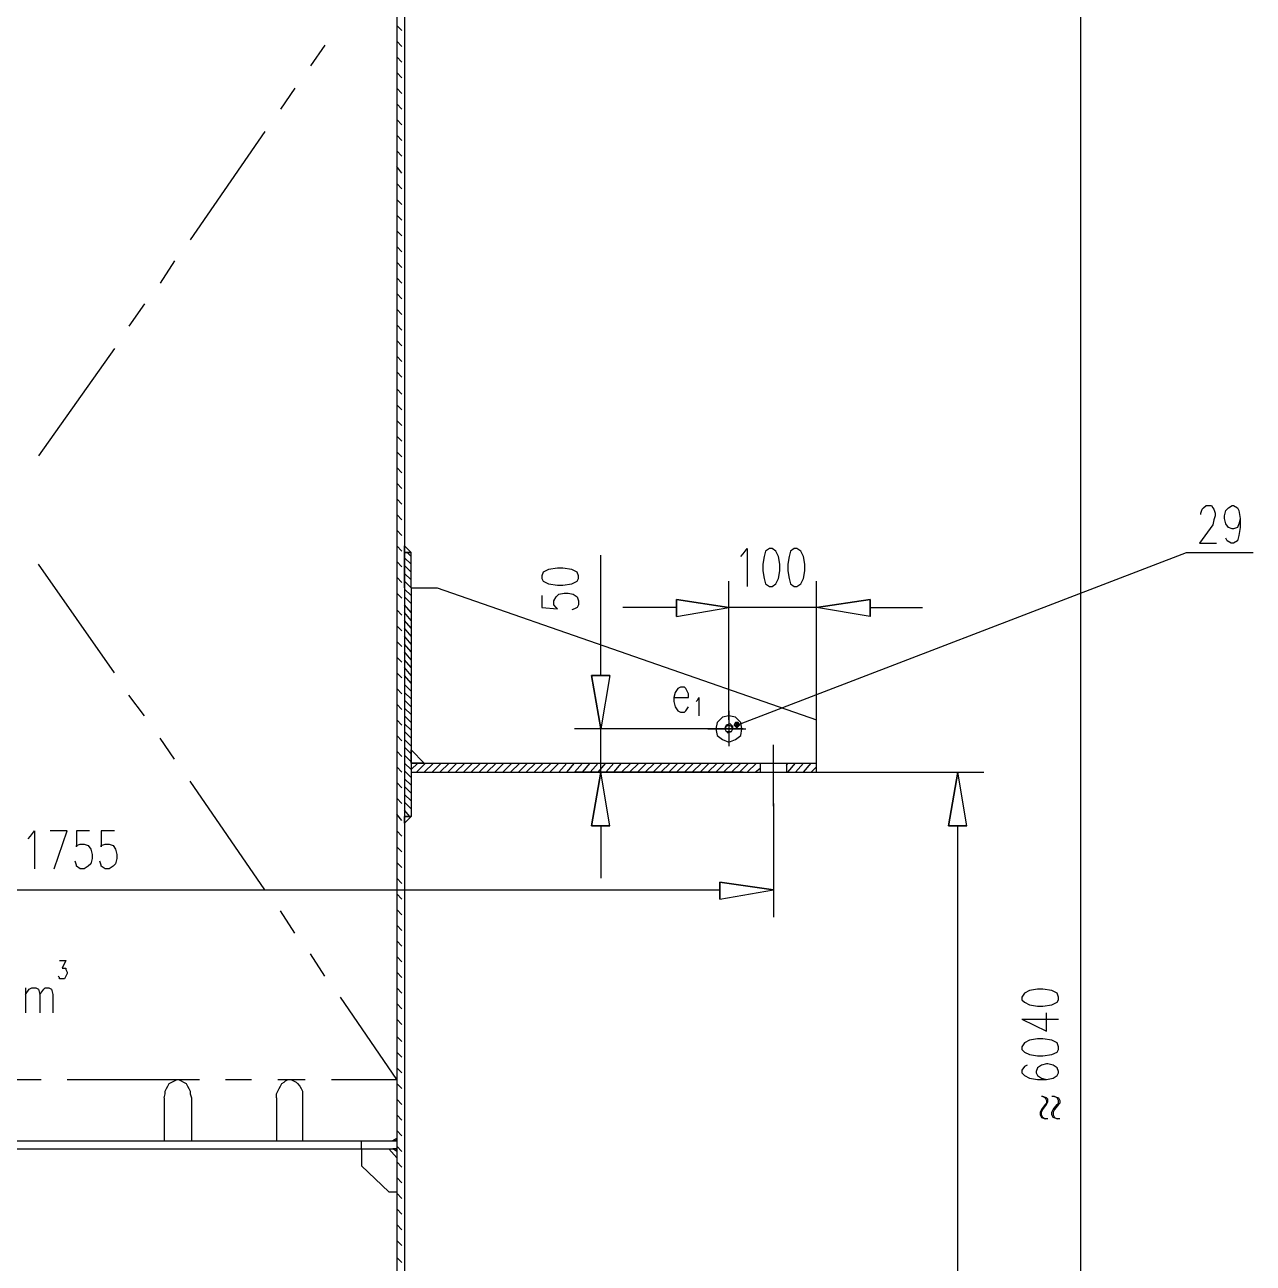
# Model space of a CAD drawing. Extents: x 0.3 to 16.2, y 0.3 to 22.9.
# Drawn here: x 5.762 to 8.893, y 14.075 to 17.232 of the extents above; entities that cross this region are included whole.
import ezdxf

# ---------------------------------------------------------------- set-up
doc = ezdxf.new("R2010")
doc.units = 0
doc.header["$MEASUREMENT"] = 0
doc.linetypes.add('AUSGEZOGEN', pattern=[0])
doc.layers.get('0').update_dxf_attribs({"linetype": 'AUSGEZOGEN'})

msp = doc.modelspace()

# ---------------------------------------------------------------- linework, layer by layer
for points in [[(8.4533, 21.2333), (8.4533, 7.9667)], [(6.71, 19.26), (6.71, 13.4)], [(6.73, 18.39), (6.73, 13.41)], [(6.7233, 17.2167), (6.71, 17.23)], [(6.5267, 17.18), (6.49, 17.1267)], [(6.7233, 17.1767), (6.71, 17.19)], [(6.7233, 17.1367), (6.71, 17.15)], [(6.7233, 17.0967), (6.71, 17.11)], [(6.45, 17.07), (6.4133, 17.0167)], [(6.7233, 17.0567), (6.71, 17.07)], [(6.7233, 17.0167), (6.71, 17.03)], [(6.7233, 16.9767), (6.71, 16.99)], [(6.3733, 16.96), (6.1833, 16.6833)], [(6.7233, 16.9367), (6.71, 16.95)], [(6.7233, 16.8967), (6.71, 16.91)], [(6.7233, 16.8533), (6.71, 16.87)], [(6.7233, 16.8133), (6.71, 16.8267)], [(6.7233, 16.7733), (6.71, 16.7867)], [(6.7233, 16.7333), (6.71, 16.7467)], [(6.7233, 16.6933), (6.71, 16.7067)], [(6.7233, 16.6533), (6.71, 16.6667)], [(6.1433, 16.63), (6.1067, 16.5733)], [(6.7233, 16.6133), (6.71, 16.6267)], [(6.7233, 16.5733), (6.71, 16.5867)], [(6.7233, 16.5333), (6.71, 16.5467)], [(6.0667, 16.52), (6.0267, 16.4633)], [(6.7233, 16.4933), (6.71, 16.5067)], [(6.7233, 16.4533), (6.71, 16.4667)], [(6.7233, 16.4133), (6.71, 16.4267)], [(5.99, 16.4067), (5.7967, 16.1333)], [(6.7233, 16.3733), (6.71, 16.3867)], [(6.7233, 16.3333), (6.71, 16.3467)], [(6.7233, 16.29), (6.71, 16.3033)], [(6.7233, 16.25), (6.71, 16.2633)], [(6.7233, 16.21), (6.71, 16.2233)], [(6.7233, 16.17), (6.71, 16.1833)], [(6.7233, 16.13), (6.71, 16.1433)], [(6.7233, 16.09), (6.71, 16.1033)], [(6.7233, 16.05), (6.71, 16.0633)], [(6.7233, 16.01), (6.71, 16.0233)], [(8.76, 15.9833), (8.76, 15.9867), (8.76, 15.9867), (8.7633, 15.9967), (8.7633, 15.9967), (8.7667, 16), (8.7667, 16), (8.7733, 16.0067), (8.7733, 16.0067), (8.7867, 16.0067), (8.7867, 16.0067), (8.79, 16), (8.79, 16), (8.7933, 15.9967), (8.7933, 15.9967), (8.7967, 15.9867), (8.7967, 15.9867), (8.7967, 15.98), (8.7967, 15.98), (8.7933, 15.97), (8.7933, 15.97), (8.79, 15.9567), (8.79, 15.9567), (8.7567, 15.91), (8.7567, 15.91), (8.8, 15.91)], [(8.86, 15.9733), (8.8567, 15.96), (8.8567, 15.96), (8.8533, 15.95), (8.8533, 15.95), (8.8433, 15.9467), (8.8433, 15.9467), (8.84, 15.9467), (8.84, 15.9467), (8.83, 15.95), (8.83, 15.95), (8.8233, 15.96), (8.8233, 15.96), (8.82, 15.9733), (8.82, 15.9733), (8.82, 15.98), (8.82, 15.98), (8.8233, 15.9933), (8.8233, 15.9933), (8.83, 16), (8.83, 16), (8.84, 16.0067), (8.84, 16.0067), (8.8433, 16.0067), (8.8433, 16.0067), (8.8533, 16), (8.8533, 16), (8.8567, 15.9933), (8.8567, 15.9933), (8.86, 15.9733), (8.86, 15.9733), (8.86, 15.95), (8.86, 15.95), (8.8567, 15.93), (8.8567, 15.93), (8.8533, 15.9167), (8.8533, 15.9167), (8.8433, 15.91), (8.8433, 15.91), (8.8367, 15.91), (8.8367, 15.91), (8.8267, 15.9167), (8.8267, 15.9167), (8.8233, 15.9233)], [(6.7233, 15.97), (6.71, 15.9833)], [(6.7233, 15.93), (6.71, 15.9433)], [(6.7233, 15.89), (6.71, 15.9033)], [(6.73, 15.9033), (6.73, 15.8867), (6.73, 15.9033), (6.73, 15.8867), (6.7467, 15.8867), (6.73, 15.9033), (6.7467, 15.8867), (6.73, 15.9033), (6.73, 15.9033)], [(6.73, 15.9033), (6.7467, 15.8867)], [(6.73, 15.7967), (6.73, 15.8867)], [(6.7467, 15.7967), (6.7467, 15.8867), (6.7467, 15.8867), (6.73, 15.8867)], [(6.73, 15.8867), (6.7467, 15.8867), (6.73, 15.8867), (6.7467, 15.8867), (6.73, 15.8867), (6.73, 15.8867)], [(6.7467, 15.8767), (6.7367, 15.8867)], [(7.23, 15.5733), (7.23, 15.88)], [(7.58, 15.4467), (7.5767, 15.4467), (7.5767, 15.4467), (8.7233, 15.8867), (8.7233, 15.8867), (8.8933, 15.8867)], [(7.5867, 15.8767), (7.5933, 15.8833), (7.5933, 15.8833), (7.6033, 15.8967), (7.6033, 15.8967), (7.6033, 15.8)], [(7.66, 15.8967), (7.65, 15.89), (7.65, 15.89), (7.6467, 15.8767), (7.6467, 15.8767), (7.6433, 15.8567), (7.6433, 15.8567), (7.6433, 15.84), (7.6433, 15.84), (7.6467, 15.82), (7.6467, 15.82), (7.65, 15.8067), (7.65, 15.8067), (7.66, 15.8), (7.66, 15.8), (7.6667, 15.8), (7.6667, 15.8), (7.6767, 15.8067), (7.6767, 15.8067), (7.6833, 15.82), (7.6833, 15.82), (7.6867, 15.84), (7.6867, 15.84), (7.6867, 15.8567), (7.6867, 15.8567), (7.6833, 15.8767), (7.6833, 15.8767), (7.6767, 15.89), (7.6767, 15.89), (7.6667, 15.8967), (7.6667, 15.8967), (7.66, 15.8967), (7.66, 15.8967)], [(7.7233, 15.8967), (7.7133, 15.89), (7.7133, 15.89), (7.71, 15.8767), (7.71, 15.8767), (7.7067, 15.8567), (7.7067, 15.8567), (7.7067, 15.84), (7.7067, 15.84), (7.71, 15.82), (7.71, 15.82), (7.7133, 15.8067), (7.7133, 15.8067), (7.7233, 15.8), (7.7233, 15.8), (7.73, 15.8), (7.73, 15.8), (7.74, 15.8067), (7.74, 15.8067), (7.7467, 15.82), (7.7467, 15.82), (7.75, 15.84), (7.75, 15.84), (7.75, 15.8567), (7.75, 15.8567), (7.7467, 15.8767), (7.7467, 15.8767), (7.74, 15.89), (7.74, 15.89), (7.73, 15.8967), (7.73, 15.8967), (7.7233, 15.8967), (7.7233, 15.8967)], [(5.99, 15.58), (5.7967, 15.8567)], [(6.7233, 15.85), (6.71, 15.8633)], [(6.7467, 15.8567), (6.73, 15.8733)], [(6.7467, 15.8367), (6.73, 15.8533)], [(7.08, 15.82), (7.0833, 15.8133), (7.0833, 15.8133), (7.0967, 15.8067), (7.0967, 15.8067), (7.12, 15.8033), (7.12, 15.8033), (7.1333, 15.8033), (7.1333, 15.8033), (7.1567, 15.8067), (7.1567, 15.8067), (7.17, 15.8133), (7.17, 15.8133), (7.1733, 15.82), (7.1733, 15.82), (7.1733, 15.8267), (7.1733, 15.8267), (7.17, 15.8367), (7.17, 15.8367), (7.1567, 15.8433), (7.1567, 15.8433), (7.1333, 15.8467), (7.1333, 15.8467), (7.12, 15.8467), (7.12, 15.8467), (7.0967, 15.8433), (7.0967, 15.8433), (7.0833, 15.8367), (7.0833, 15.8367), (7.08, 15.8267), (7.08, 15.8267), (7.08, 15.82), (7.08, 15.82)], [(6.7233, 15.81), (6.71, 15.8233)], [(6.7467, 15.8167), (6.73, 15.8333)], [(6.7233, 15.77), (6.71, 15.7833)], [(6.7467, 15.7967), (6.73, 15.8133)], [(6.73, 15.7967), (6.73, 15.35)], [(6.7467, 15.7767), (6.73, 15.7933)], [(6.7467, 15.7967), (6.7467, 15.2133)], [(6.7467, 15.7967), (6.8133, 15.7967)], [(6.8133, 15.7967), (7.78, 15.46)], [(7.08, 15.7767), (7.08, 15.7467), (7.08, 15.7467), (7.12, 15.7433), (7.12, 15.7433), (7.1167, 15.7467), (7.1167, 15.7467), (7.11, 15.7533), (7.11, 15.7533), (7.11, 15.7633), (7.11, 15.7633), (7.1167, 15.7733), (7.1167, 15.7733), (7.1233, 15.78), (7.1233, 15.78), (7.1367, 15.7833), (7.1367, 15.7833), (7.1467, 15.7833), (7.1467, 15.7833), (7.16, 15.78), (7.16, 15.78), (7.17, 15.7733), (7.17, 15.7733), (7.1733, 15.7633), (7.1733, 15.7633), (7.1733, 15.7533), (7.1733, 15.7533), (7.17, 15.7467), (7.17, 15.7467), (7.1633, 15.7433), (7.1633, 15.7433), (7.1567, 15.74)], [(7.5567, 15.46), (7.5567, 15.8133)], [(7.78, 15.46), (7.78, 15.8133)], [(6.7467, 15.7567), (6.73, 15.7733)], [(6.7467, 15.7333), (6.73, 15.7533)], [(7.4233, 15.7667), (7.4233, 15.7233), (7.4233, 15.7667), (7.4233, 15.7233), (7.5567, 15.7467), (7.4233, 15.7667), (7.5567, 15.7467), (7.4233, 15.7667), (7.4233, 15.7667)], [(7.9167, 15.7667), (7.9167, 15.7233), (7.9167, 15.7667), (7.9167, 15.7233), (7.78, 15.7467), (7.9167, 15.7667), (7.78, 15.7467), (7.9167, 15.7667), (7.9167, 15.7667)], [(6.7233, 15.7267), (6.71, 15.74)], [(6.7467, 15.7133), (6.73, 15.7333)], [(7.4233, 15.7467), (7.2867, 15.7467)], [(7.78, 15.7467), (7.5567, 15.7467)], [(7.9167, 15.7467), (8.05, 15.7467)], [(6.7233, 15.6867), (6.71, 15.7)], [(6.7467, 15.6933), (6.73, 15.7133)], [(6.7467, 15.6733), (6.73, 15.6933)], [(6.7233, 15.6467), (6.71, 15.66)], [(6.7467, 15.6533), (6.73, 15.6733)], [(6.7467, 15.6333), (6.73, 15.6533)], [(6.7467, 15.6133), (6.73, 15.6333)], [(6.7233, 15.6067), (6.71, 15.62)], [(6.7467, 15.5933), (6.73, 15.6133)], [(6.7233, 15.5667), (6.71, 15.58)], [(6.7467, 15.5733), (6.73, 15.5933)], [(6.7467, 15.5533), (6.73, 15.5733)], [(7.2067, 15.5733), (7.2533, 15.5733), (7.2067, 15.5733), (7.2533, 15.5733), (7.23, 15.4367), (7.2067, 15.5733), (7.23, 15.4367), (7.2067, 15.5733), (7.2067, 15.5733)], [(6.7233, 15.5267), (6.71, 15.54)], [(6.7467, 15.5333), (6.73, 15.55)], [(7.4167, 15.5167), (7.4533, 15.5167), (7.4533, 15.5167), (7.4533, 15.5267), (7.4533, 15.5267), (7.45, 15.5333), (7.45, 15.5333), (7.4467, 15.54), (7.4467, 15.54), (7.4433, 15.5433), (7.4433, 15.5433), (7.4333, 15.5433), (7.4333, 15.5433), (7.4267, 15.54), (7.4267, 15.54), (7.42, 15.53), (7.42, 15.53), (7.4167, 15.5167), (7.4167, 15.5167), (7.4167, 15.5067), (7.4167, 15.5067), (7.42, 15.4933), (7.42, 15.4933), (7.4267, 15.4833), (7.4267, 15.4833), (7.4333, 15.48), (7.4333, 15.48), (7.4433, 15.48), (7.4433, 15.48), (7.4467, 15.4833), (7.4467, 15.4833), (7.4533, 15.4933)], [(6.0667, 15.47), (6.0267, 15.5233)], [(6.7233, 15.4867), (6.71, 15.5)], [(6.7467, 15.5133), (6.73, 15.53)], [(6.7467, 15.4933), (6.73, 15.51)], [(7.4733, 15.5067), (7.4767, 15.51), (7.4767, 15.51), (7.48, 15.5167), (7.48, 15.5167), (7.48, 15.47)], [(6.7467, 15.4733), (6.73, 15.49)], [(6.7467, 15.4533), (6.73, 15.47)], [(7.59, 15.4367), (7.5867, 15.4533), (7.5867, 15.4533), (7.5733, 15.4667), (7.5733, 15.4667), (7.5567, 15.47), (7.5567, 15.47), (7.54, 15.4667), (7.54, 15.4667), (7.5267, 15.4533), (7.5267, 15.4533), (7.5233, 15.4367), (7.5233, 15.4367), (7.5267, 15.42), (7.5267, 15.42), (7.54, 15.41), (7.54, 15.41), (7.5567, 15.4033), (7.5567, 15.4033), (7.5733, 15.41), (7.5733, 15.41), (7.5867, 15.42), (7.5867, 15.42), (7.59, 15.4367), (7.59, 15.4367)], [(7.5567, 15.4833), (7.5567, 15.3933)], [(6.7233, 15.4467), (6.71, 15.46)], [(6.7467, 15.4333), (6.73, 15.45)], [(7.5933, 15.4367), (7.1633, 15.4367)], [(7.23, 15.3267), (7.23, 15.4367)], [(7.5033, 15.4367), (7.6, 15.4367)], [(7.5733, 15.4367), (7.54, 15.4367)], [(7.5533, 15.4267), (7.5633, 15.43), (7.5633, 15.43), (7.5667, 15.4367), (7.5667, 15.4367), (7.5667, 15.4433), (7.5667, 15.4433), (7.56, 15.45), (7.56, 15.45), (7.55, 15.4467), (7.55, 15.4467), (7.5467, 15.44)], [(7.5667, 15.4367), (7.5633, 15.4433), (7.5633, 15.4433), (7.5567, 15.4467), (7.5567, 15.4467), (7.55, 15.4433), (7.55, 15.4433), (7.5467, 15.4367), (7.5467, 15.4367), (7.55, 15.43), (7.55, 15.43), (7.5633, 15.43), (7.5633, 15.43), (7.5667, 15.4367), (7.5667, 15.4367)], [(7.5567, 15.4567), (7.5567, 15.42)], [(7.5733, 15.4533), (7.57, 15.4467), (7.5733, 15.4533), (7.57, 15.4467), (7.5767, 15.4467), (7.5733, 15.4533), (7.5767, 15.4467), (7.5733, 15.4533), (7.5733, 15.4533)], [(7.57, 15.4467), (7.5733, 15.4433), (7.57, 15.4467), (7.5733, 15.4433), (7.5767, 15.4467), (7.57, 15.4467), (7.5767, 15.4467), (7.57, 15.4467), (7.57, 15.4467)], [(7.5767, 15.4533), (7.5733, 15.4533), (7.5767, 15.4533), (7.5733, 15.4533), (7.5767, 15.4467), (7.5767, 15.4533), (7.5767, 15.4467), (7.5767, 15.4533), (7.5767, 15.4533)], [(7.5733, 15.4433), (7.5767, 15.44), (7.5733, 15.4433), (7.5767, 15.44), (7.5767, 15.4467), (7.5733, 15.4433), (7.5767, 15.4467), (7.5733, 15.4433), (7.5733, 15.4433)], [(7.5833, 15.4467), (7.58, 15.4533), (7.5833, 15.4467), (7.58, 15.4533), (7.5767, 15.4467), (7.5833, 15.4467), (7.5767, 15.4467), (7.5833, 15.4467), (7.5833, 15.4467)], [(7.58, 15.4533), (7.5767, 15.4533), (7.58, 15.4533), (7.5767, 15.4533), (7.5767, 15.4467), (7.58, 15.4533), (7.5767, 15.4467), (7.58, 15.4533), (7.58, 15.4533)], [(7.5767, 15.4467), (7.58, 15.4467)], [(7.5767, 15.44), (7.58, 15.4433), (7.5767, 15.44), (7.58, 15.4433), (7.5767, 15.4467), (7.5767, 15.44), (7.5767, 15.4467), (7.5767, 15.44), (7.5767, 15.44)], [(7.58, 15.4433), (7.5833, 15.4467), (7.58, 15.4433), (7.5833, 15.4467), (7.5767, 15.4467), (7.58, 15.4433), (7.5767, 15.4467), (7.58, 15.4433), (7.58, 15.4433)], [(7.78, 15.3267), (7.78, 15.46)], [(6.1433, 15.36), (6.1067, 15.4133)], [(6.7233, 15.4067), (6.71, 15.42)], [(6.7467, 15.4133), (6.73, 15.43)], [(6.7467, 15.3933), (6.73, 15.41)], [(6.7233, 15.3667), (6.71, 15.38)], [(6.7467, 15.3733), (6.73, 15.39)], [(6.7467, 15.35), (6.7467, 15.3833), (6.7467, 15.3833), (6.78, 15.35), (6.78, 15.35), (6.7467, 15.35), (6.7467, 15.35)], [(7.67, 15.24), (7.67, 15.3967)], [(6.7467, 15.3533), (6.73, 15.37)], [(6.7467, 15.3333), (6.73, 15.35)], [(6.73, 15.35), (6.73, 15.3267)], [(6.7467, 15.3333), (6.7633, 15.35)], [(6.7467, 15.35), (7.78, 15.35)], [(6.76, 15.3267), (6.7833, 15.35)], [(6.78, 15.3267), (6.8033, 15.35)], [(6.8, 15.3267), (6.8233, 15.35)], [(6.82, 15.3267), (6.8433, 15.35)], [(6.84, 15.3267), (6.8633, 15.35)], [(6.86, 15.3267), (6.8833, 15.35)], [(6.88, 15.3267), (6.9033, 15.35)], [(6.9, 15.3267), (6.9233, 15.35)], [(6.92, 15.3267), (6.9433, 15.35)], [(6.94, 15.3267), (6.9633, 15.35)], [(6.96, 15.3267), (6.9833, 15.35)], [(6.98, 15.3267), (7.0033, 15.35)], [(7, 15.3267), (7.0233, 15.35)], [(7.02, 15.3267), (7.0433, 15.35)], [(7.04, 15.3267), (7.0633, 15.35)], [(7.06, 15.3267), (7.0833, 15.35)], [(7.08, 15.3267), (7.1033, 15.35)], [(7.1, 15.3267), (7.1233, 15.35)], [(7.1233, 15.3267), (7.1433, 15.35)], [(7.1433, 15.3267), (7.1633, 15.35)], [(7.1633, 15.3267), (7.1833, 15.35)], [(7.1833, 15.3267), (7.2033, 15.35)], [(7.2033, 15.3267), (7.2233, 15.35)], [(7.2233, 15.3267), (7.2433, 15.35)], [(7.2433, 15.3267), (7.2633, 15.35)], [(7.2633, 15.3267), (7.2833, 15.35)], [(7.2833, 15.3267), (7.3067, 15.35)], [(7.3033, 15.3267), (7.3267, 15.35)], [(7.3233, 15.3267), (7.3467, 15.35)], [(7.3433, 15.3267), (7.3667, 15.35)], [(7.3633, 15.3267), (7.3867, 15.35)], [(7.3833, 15.3267), (7.4067, 15.35)], [(7.4033, 15.3267), (7.4267, 15.35)], [(7.4233, 15.3267), (7.4467, 15.35)], [(7.4433, 15.3267), (7.4667, 15.35)], [(7.4633, 15.3267), (7.4867, 15.35)], [(7.4833, 15.3267), (7.5067, 15.35)], [(7.5033, 15.3267), (7.5267, 15.35)], [(7.5233, 15.3267), (7.5467, 15.35)], [(7.5433, 15.3267), (7.5667, 15.35)], [(7.5633, 15.3267), (7.5867, 15.35)], [(7.5833, 15.3267), (7.6067, 15.35)], [(7.6033, 15.3267), (7.6267, 15.35)], [(7.6367, 15.35), (7.6367, 15.3267)], [(7.7033, 15.3433), (7.7067, 15.35)], [(7.7033, 15.35), (7.7033, 15.3267)], [(7.7067, 15.3267), (7.7267, 15.35)], [(7.7267, 15.3267), (7.7467, 15.35)], [(7.7467, 15.3267), (7.7667, 15.35)], [(6.7233, 15.3267), (6.71, 15.34)], [(6.7467, 15.3133), (6.73, 15.33)], [(6.73, 15.3267), (6.73, 15.2133), (6.73, 15.2133), (6.7467, 15.2133)], [(6.7467, 15.2933), (6.73, 15.31)], [(6.7467, 15.3267), (7.78, 15.3267)], [(7.5933, 15.3267), (7.1633, 15.3267)], [(7.2067, 15.19), (7.2533, 15.19), (7.2067, 15.19), (7.2533, 15.19), (7.23, 15.3267), (7.2067, 15.19), (7.23, 15.3267), (7.2067, 15.19), (7.2067, 15.19)], [(7.6233, 15.3267), (7.6367, 15.3367)], [(7.7667, 15.3267), (7.78, 15.34)], [(7.7767, 15.3267), (8.2067, 15.3267)], [(8.1167, 15.19), (8.1633, 15.19), (8.1167, 15.19), (8.1633, 15.19), (8.14, 15.3267), (8.1167, 15.19), (8.14, 15.3267), (8.1167, 15.19), (8.1167, 15.19)], [(6.3733, 15.0267), (6.1833, 15.3033)], [(6.7233, 15.2867), (6.71, 15.3)], [(6.7467, 15.2733), (6.73, 15.29)], [(6.7233, 15.2467), (6.71, 15.26)], [(6.7467, 15.2533), (6.73, 15.27)], [(6.7467, 15.2333), (6.73, 15.25)], [(6.7233, 15.2033), (6.71, 15.22)], [(6.7433, 15.2133), (6.73, 15.23)], [(7.67, 15.2467), (7.67, 14.9567)], [(6.73, 15.1967), (6.7467, 15.2133)], [(6.73, 15.2133), (6.7467, 15.2133), (6.73, 15.2133), (6.7467, 15.2133), (6.73, 15.2133), (6.73, 15.2133)], [(6.73, 15.2133), (6.7467, 15.2133), (6.73, 15.2133), (6.7467, 15.2133), (6.73, 15.1967), (6.73, 15.2133), (6.73, 15.1967), (6.73, 15.2133), (6.73, 15.2133)], [(7.23, 15.19), (7.23, 15.0567)], [(8.14, 9.0867), (8.14, 15.19)], [(5.77, 15.1567), (5.7767, 15.1633), (5.7767, 15.1633), (5.7867, 15.1767), (5.7867, 15.1767), (5.7867, 15.08)], [(5.8367, 15.08), (5.87, 15.1767), (5.87, 15.1767), (5.8267, 15.1767)], [(5.9267, 15.1767), (5.8933, 15.1767), (5.8933, 15.1767), (5.8933, 15.1367), (5.8933, 15.1367), (5.8933, 15.14), (5.8933, 15.14), (5.9033, 15.1433), (5.9033, 15.1433), (5.9133, 15.1433), (5.9133, 15.1433), (5.9233, 15.14), (5.9233, 15.14), (5.93, 15.13), (5.93, 15.13), (5.9333, 15.1167), (5.9333, 15.1167), (5.9333, 15.1067), (5.9333, 15.1067), (5.93, 15.0933), (5.93, 15.0933), (5.9233, 15.0867), (5.9233, 15.0867), (5.9133, 15.08), (5.9133, 15.08), (5.9033, 15.08), (5.9033, 15.08), (5.8933, 15.0867), (5.8933, 15.0867), (5.8933, 15.09), (5.8933, 15.09), (5.89, 15.1)], [(5.99, 15.1767), (5.9567, 15.1767), (5.9567, 15.1767), (5.9567, 15.1367), (5.9567, 15.1367), (5.9567, 15.14), (5.9567, 15.14), (5.9667, 15.1433), (5.9667, 15.1433), (5.9767, 15.1433), (5.9767, 15.1433), (5.9867, 15.14), (5.9867, 15.14), (5.9933, 15.13), (5.9933, 15.13), (5.9967, 15.1167), (5.9967, 15.1167), (5.9967, 15.1067), (5.9967, 15.1067), (5.9933, 15.0933), (5.9933, 15.0933), (5.9867, 15.0867), (5.9867, 15.0867), (5.9767, 15.08), (5.9767, 15.08), (5.9667, 15.08), (5.9667, 15.08), (5.9567, 15.0867), (5.9567, 15.0867), (5.9567, 15.09), (5.9567, 15.09), (5.9533, 15.1)], [(6.7233, 15.1633), (6.71, 15.1767)], [(6.7233, 15.1233), (6.71, 15.1367)], [(6.7233, 15.0833), (6.71, 15.0967)], [(3.87, 15.0267), (7.5333, 15.0267)], [(6.7233, 15.0433), (6.71, 15.0567)], [(7.5333, 15.0467), (7.5333, 15.0033), (7.5333, 15.0467), (7.5333, 15.0033), (7.67, 15.0267), (7.5333, 15.0467), (7.67, 15.0267), (7.5333, 15.0467), (7.5333, 15.0467)], [(6.7233, 15.0033), (6.71, 15.0167)], [(6.45, 14.9167), (6.4133, 14.9733)], [(6.7233, 14.9633), (6.71, 14.9767)], [(6.7233, 14.9233), (6.71, 14.9367)], [(6.7233, 14.8833), (6.71, 14.8967)], [(5.85, 14.8467), (5.8667, 14.8467), (5.8667, 14.8467), (5.8567, 14.8267), (5.8567, 14.8267), (5.8667, 14.8267), (5.8667, 14.8267), (5.8667, 14.8233), (5.8667, 14.8233), (5.87, 14.8167), (5.87, 14.8167), (5.87, 14.8133), (5.87, 14.8133), (5.8667, 14.8067), (5.8667, 14.8067), (5.8633, 14.8), (5.8633, 14.8), (5.85, 14.8), (5.85, 14.8), (5.85, 14.8033), (5.85, 14.8033), (5.8467, 14.8067)], [(6.5267, 14.8067), (6.49, 14.8633)], [(6.7233, 14.8433), (6.71, 14.8567)], [(6.7233, 14.8033), (6.71, 14.8167)], [(5.7633, 14.7767), (5.7633, 14.7133)], [(5.7633, 14.76), (5.7733, 14.7733), (5.7733, 14.7733), (5.78, 14.7767), (5.78, 14.7767), (5.79, 14.7767), (5.79, 14.7767), (5.7967, 14.7733), (5.7967, 14.7733), (5.8, 14.76), (5.8, 14.76), (5.8, 14.7133)], [(5.8, 14.76), (5.81, 14.7733), (5.81, 14.7733), (5.8133, 14.7767), (5.8133, 14.7767), (5.8233, 14.7767), (5.8233, 14.7767), (5.83, 14.7733), (5.83, 14.7733), (5.8333, 14.76), (5.8333, 14.76), (5.8333, 14.7133)], [(6.7233, 14.7633), (6.71, 14.7767)], [(8.3033, 14.7467), (8.31, 14.74), (8.31, 14.74), (8.3233, 14.7333), (8.3233, 14.7333), (8.3433, 14.73), (8.3433, 14.73), (8.3567, 14.73), (8.3567, 14.73), (8.38, 14.7333), (8.38, 14.7333), (8.3933, 14.74), (8.3933, 14.74), (8.3967, 14.7467), (8.3967, 14.7467), (8.3967, 14.7533), (8.3967, 14.7533), (8.3933, 14.7633), (8.3933, 14.7633), (8.38, 14.77), (8.38, 14.77), (8.3567, 14.7733), (8.3567, 14.7733), (8.3433, 14.7733), (8.3433, 14.7733), (8.3233, 14.77), (8.3233, 14.77), (8.31, 14.7633), (8.31, 14.7633), (8.3033, 14.7533), (8.3033, 14.7533), (8.3033, 14.7467), (8.3033, 14.7467)], [(6.5433, 14.5433), (6.71, 14.5433), (6.71, 14.5433), (6.5667, 14.7533)], [(6.7233, 14.7233), (6.71, 14.7367)], [(8.3033, 14.6967), (8.3667, 14.6667), (8.3667, 14.6667), (8.3667, 14.7133)], [(6.7233, 14.6833), (6.71, 14.6967)], [(8.3033, 14.6967), (8.3967, 14.6967)], [(6.7233, 14.64), (6.71, 14.6533)], [(8.3033, 14.62), (8.31, 14.6133), (8.31, 14.6133), (8.3233, 14.6067), (8.3233, 14.6067), (8.3433, 14.6033), (8.3433, 14.6033), (8.3567, 14.6033), (8.3567, 14.6033), (8.38, 14.6067), (8.38, 14.6067), (8.3933, 14.6133), (8.3933, 14.6133), (8.3967, 14.62), (8.3967, 14.62), (8.3967, 14.6267), (8.3967, 14.6267), (8.3933, 14.6367), (8.3933, 14.6367), (8.38, 14.6433), (8.38, 14.6433), (8.3567, 14.6467), (8.3567, 14.6467), (8.3433, 14.6467), (8.3433, 14.6467), (8.3233, 14.6433), (8.3233, 14.6433), (8.31, 14.6367), (8.31, 14.6367), (8.3033, 14.6267), (8.3033, 14.6267), (8.3033, 14.62), (8.3033, 14.62)], [(6.7233, 14.6), (6.71, 14.6133)], [(6.7233, 14.56), (6.71, 14.5733)], [(8.3167, 14.58), (8.31, 14.5767), (8.31, 14.5767), (8.3033, 14.5667), (8.3033, 14.5667), (8.3033, 14.56), (8.3033, 14.56), (8.31, 14.5533), (8.31, 14.5533), (8.3233, 14.5467), (8.3233, 14.5467), (8.3433, 14.5433), (8.3433, 14.5433), (8.3667, 14.5433), (8.3667, 14.5433), (8.3833, 14.5467), (8.3833, 14.5467), (8.3933, 14.5533), (8.3933, 14.5533), (8.3967, 14.56), (8.3967, 14.56), (8.3967, 14.5633), (8.3967, 14.5633), (8.3933, 14.5733), (8.3933, 14.5733), (8.3833, 14.58), (8.3833, 14.58), (8.37, 14.5833), (8.37, 14.5833), (8.3667, 14.5833), (8.3667, 14.5833), (8.3533, 14.58), (8.3533, 14.58), (8.3433, 14.5733), (8.3433, 14.5733), (8.34, 14.5633), (8.34, 14.5633), (8.34, 14.56), (8.34, 14.56), (8.3433, 14.5533), (8.3433, 14.5533), (8.3533, 14.5467), (8.3533, 14.5467), (8.3667, 14.5433)], [(5.7367, 14.5433), (5.8033, 14.5433)], [(5.87, 14.5433), (6.2067, 14.5433)], [(6.1167, 14.4967), (6.12, 14.5067), (6.12, 14.5067), (6.12, 14.5133), (6.12, 14.5133), (6.1233, 14.52), (6.1233, 14.52), (6.1267, 14.5267), (6.1267, 14.5267), (6.13, 14.5333), (6.13, 14.5333), (6.1367, 14.5367), (6.1367, 14.5367), (6.1433, 14.54), (6.1433, 14.54), (6.15, 14.5433), (6.15, 14.5433), (6.1533, 14.5433), (6.1533, 14.5433), (6.16, 14.54), (6.16, 14.54), (6.1667, 14.5367), (6.1667, 14.5367), (6.1733, 14.5333), (6.1733, 14.5333), (6.1767, 14.5267), (6.1767, 14.5267), (6.18, 14.52), (6.18, 14.52), (6.1833, 14.5133), (6.1833, 14.5133), (6.1833, 14.5067), (6.1833, 14.5067), (6.1867, 14.4967)], [(6.2733, 14.5433), (6.34, 14.5433)], [(6.4033, 14.4967), (6.4033, 14.5067), (6.4033, 14.5067), (6.4067, 14.5133), (6.4067, 14.5133), (6.41, 14.52), (6.41, 14.52), (6.4133, 14.5267), (6.4133, 14.5267), (6.4167, 14.5333), (6.4167, 14.5333), (6.4233, 14.5367), (6.4233, 14.5367), (6.4267, 14.54), (6.4267, 14.54), (6.4333, 14.5433), (6.4333, 14.5433), (6.44, 14.5433), (6.44, 14.5433), (6.4467, 14.54), (6.4467, 14.54), (6.4533, 14.5367), (6.4533, 14.5367), (6.4567, 14.5333), (6.4567, 14.5333), (6.4633, 14.5267), (6.4633, 14.5267), (6.4667, 14.52), (6.4667, 14.52), (6.47, 14.5133), (6.47, 14.5133), (6.47, 14.4967)], [(6.4067, 14.5433), (6.4767, 14.5433)], [(6.7233, 14.52), (6.71, 14.5333)], [(6.1167, 14.4967), (6.1167, 14.3867)], [(6.1867, 14.4967), (6.1867, 14.3867)], [(6.4033, 14.4967), (6.4033, 14.3867)], [(6.47, 14.4967), (6.47, 14.3867)], [(6.7233, 14.48), (6.71, 14.4933)], [(8.3567, 14.5), (8.3633, 14.4967), (8.3633, 14.4967), (8.3667, 14.49), (8.3667, 14.49), (8.3667, 14.4833), (8.3667, 14.4833), (8.3633, 14.48), (8.3633, 14.48), (8.3533, 14.4667), (8.3533, 14.4667), (8.35, 14.46), (8.35, 14.46), (8.35, 14.4533), (8.35, 14.4533), (8.3533, 14.4467), (8.3533, 14.4467), (8.3633, 14.4433)], [(8.37, 14.4433), (8.3633, 14.4433), (8.3633, 14.4433), (8.3567, 14.4467), (8.3567, 14.4467), (8.3533, 14.4533), (8.3533, 14.4533), (8.3533, 14.46), (8.3533, 14.46), (8.3567, 14.4667), (8.3567, 14.4667), (8.3667, 14.48), (8.3667, 14.48), (8.37, 14.4867), (8.37, 14.4867), (8.37, 14.4933), (8.37, 14.4933), (8.3667, 14.4967), (8.3667, 14.4967), (8.3567, 14.5), (8.3567, 14.5), (8.3533, 14.5)], [(8.4, 14.4433), (8.3933, 14.4433), (8.3933, 14.4433), (8.3833, 14.4467), (8.3833, 14.4467), (8.38, 14.4533), (8.38, 14.4533), (8.38, 14.46), (8.38, 14.46), (8.3833, 14.4667), (8.3833, 14.4667), (8.3933, 14.48), (8.3933, 14.48), (8.3967, 14.4833), (8.3967, 14.4833), (8.3967, 14.49), (8.3967, 14.49), (8.3933, 14.4967), (8.3933, 14.4967), (8.3867, 14.5), (8.3867, 14.5), (8.38, 14.5)], [(8.3867, 14.5), (8.3967, 14.4967), (8.3967, 14.4967), (8.4, 14.49), (8.4, 14.49), (8.4, 14.4833), (8.4, 14.4833), (8.3967, 14.48), (8.3967, 14.48), (8.3867, 14.4667), (8.3867, 14.4667), (8.3833, 14.46), (8.3833, 14.46), (8.3833, 14.4533), (8.3833, 14.4533), (8.3867, 14.4467), (8.3867, 14.4467), (8.3933, 14.4433)], [(6.7233, 14.44), (6.71, 14.4533)], [(6.7233, 14.4), (6.71, 14.4133)], [(4.6933, 14.3867), (6.71, 14.3867)], [(4.6933, 14.3667), (6.71, 14.3667)], [(6.62, 14.3667), (6.62, 14.3867)], [(6.62, 14.3667), (6.69, 14.3667)], [(6.62, 14.3667), (6.62, 14.3233)], [(6.71, 14.3433), (6.69, 14.3667)], [(6.71, 14.3867), (6.71, 14.3933), (6.71, 14.3867), (6.71, 14.3933), (6.7, 14.3867), (6.71, 14.3867), (6.7, 14.3867), (6.71, 14.3867), (6.71, 14.3867)], [(6.71, 14.3667), (6.71, 14.36), (6.71, 14.3667), (6.71, 14.36), (6.7, 14.3667), (6.71, 14.3667), (6.7, 14.3667), (6.71, 14.3667), (6.71, 14.3667)], [(6.7233, 14.36), (6.71, 14.3733)], [(6.7233, 14.32), (6.71, 14.3333)], [(6.62, 14.3233), (6.69, 14.2567), (6.69, 14.2567), (6.71, 14.2567)], [(6.7233, 14.28), (6.71, 14.2933)], [(6.7233, 14.24), (6.71, 14.2533)], [(6.7233, 14.2), (6.71, 14.2133)], [(6.7233, 14.16), (6.71, 14.1733)], [(6.7233, 14.12), (6.71, 14.1333)], [(6.7233, 14.0767), (6.71, 14.09)]]:
    msp.add_lwpolyline(points)

doc.saveas('drawing.dxf')
